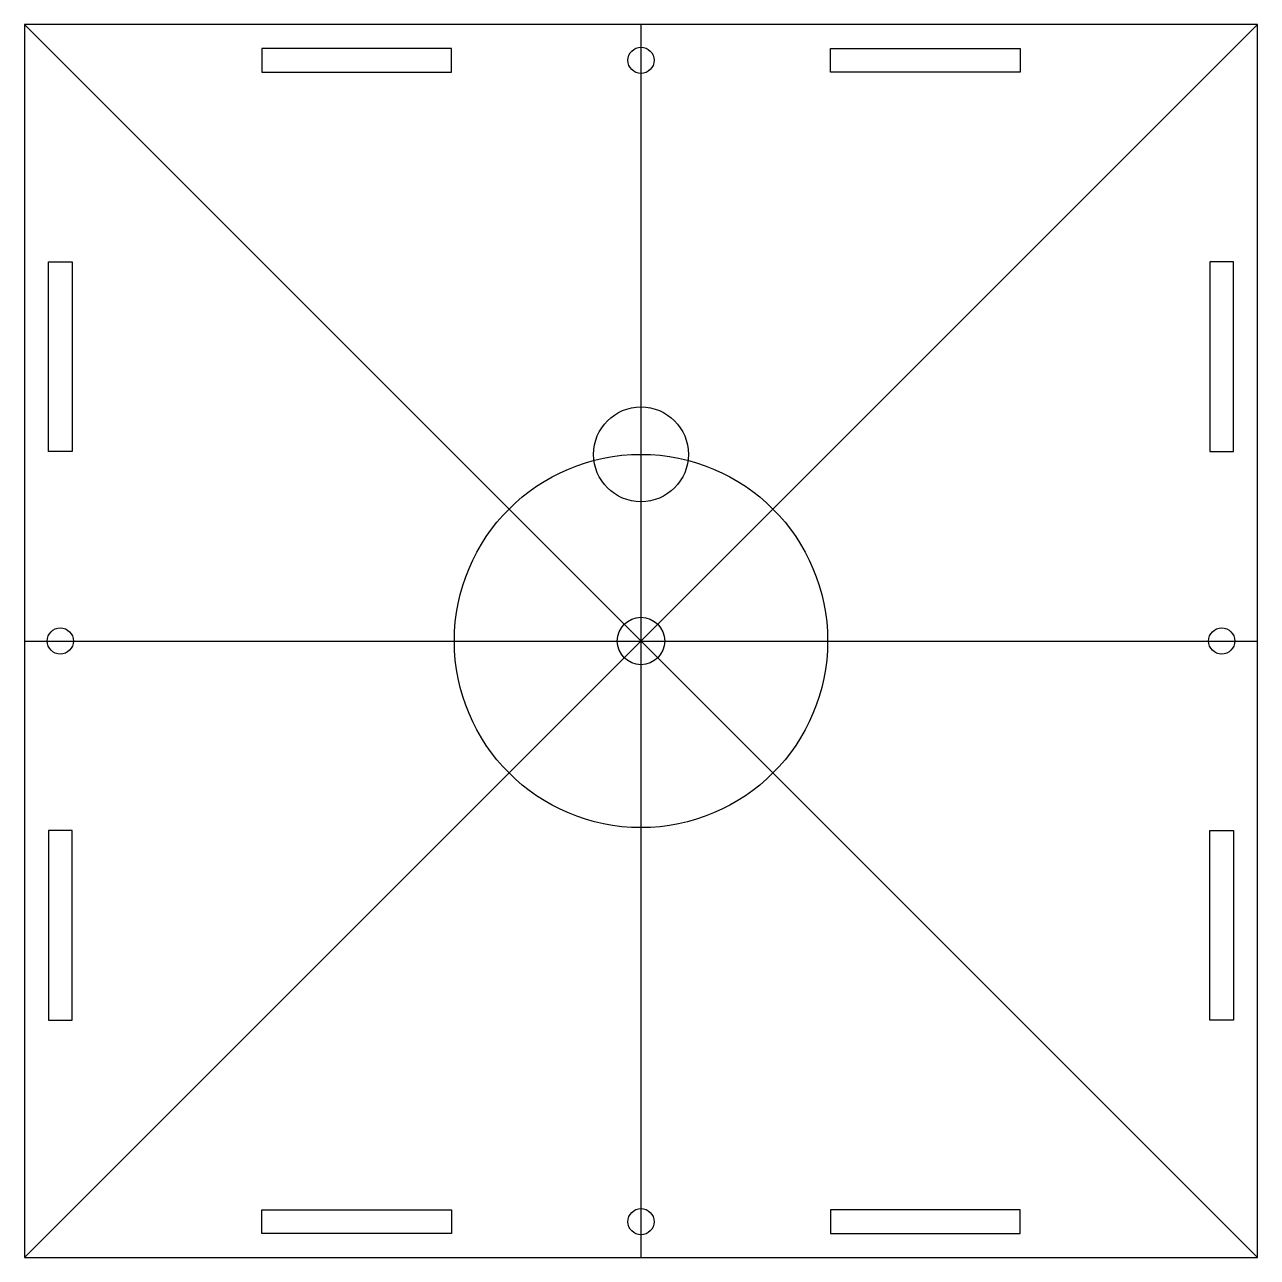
# Model space of a CAD drawing. Header units: millimetres. Extents: x -83 to 83, y -83 to 83.
import ezdxf

# ---------------------------------------------------------------- set-up
doc = ezdxf.new("R2010")
doc.units = ezdxf.units.MM
doc.layers.get('0').update_dxf_attribs({"linetype": 'CONTINUOUS'})

msp = doc.modelspace()

# ---------------------------------------------------------------- linework, layer by layer
for p, q in [((82.55, 82.55), (-82.55, 82.55)), ((-82.55, 82.55), (-82.55, -82.55)), ((82.55, 82.55), (-82.55, -82.55)), ((-82.55, 82.55), (82.55, -82.55)), ((0, 82.55), (0, -82.55)), ((82.55, -82.55), (82.55, 82.55)), ((-82.55, 0), (82.55, 0)), ((-82.55, -82.55), (82.55, -82.55))]:
    msp.add_line(p, q)
for points in [[(-25.4, 79.375), (-50.8, 79.375), (-50.8, 76.2), (-25.4, 76.2)], [(25.4, 79.375), (50.8, 79.375), (50.8, 76.2), (25.4, 76.2)], [(-76.2, 50.8), (-76.2, 25.4), (-79.375, 25.4), (-79.375, 50.8)], [(79.375, 25.4), (79.375, 50.8), (76.2, 50.8), (76.2, 25.4)], [(-79.375, -25.4), (-79.375, -50.8), (-76.2, -50.8), (-76.2, -25.4)], [(76.2, -50.8), (76.2, -25.4), (79.375, -25.4), (79.375, -50.8)], [(-50.8, -76.2), (-25.4, -76.2), (-25.4, -79.375), (-50.8, -79.375)], [(25.4, -79.375), (50.8, -79.375), (50.8, -76.2), (25.4, -76.2)]]:
    msp.add_lwpolyline(points, close=True)
for centre, radius in [((0, 77.7748), 1.7526), ((0, 25), 6.35), ((0, 0), 25), ((-77.7748, 0), 1.7526), ((0, 0), 3.175), ((0, 0), 3.175), ((77.7748, 0), 1.7526), ((0, -77.7748), 1.7526)]:
    msp.add_circle(centre, radius)

doc.saveas('drawing.dxf')
